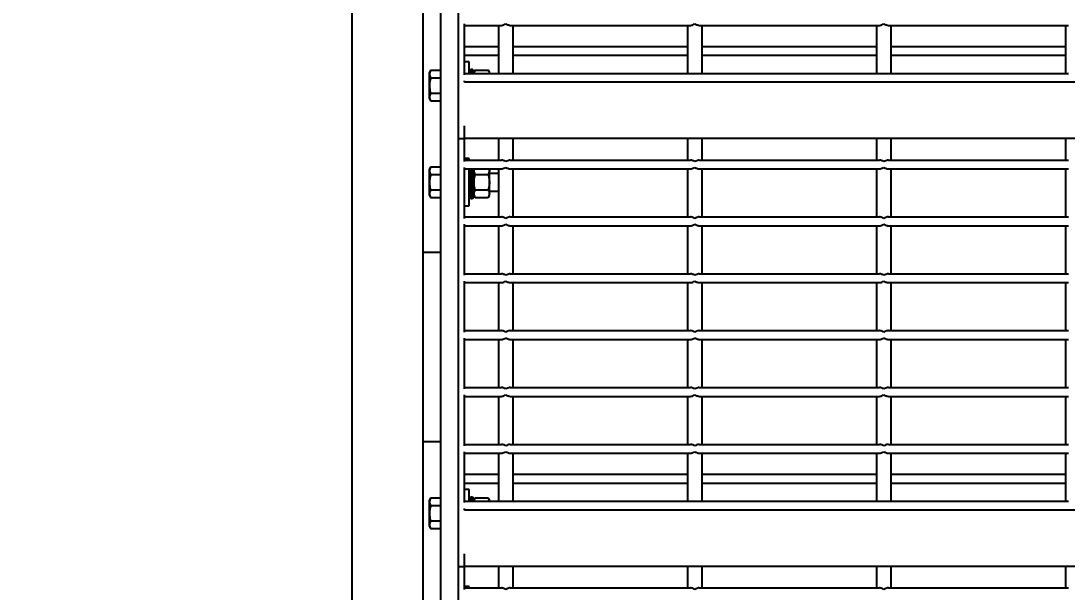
# Model space of a CAD drawing. Header units: millimetres. Extents: x 1293 to 41893, y 1011 to 26911.
# Drawn here: x 16047 to 16610, y 10884 to 11191 of the extents above; entities that cross this region are included whole.
import ezdxf

# ---------------------------------------------------------------- set-up
doc = ezdxf.new("R2010")
doc.units = ezdxf.units.MM
doc.header["$LTSCALE"] = 50
doc.layers.add('CAPA_1', color=7, linetype='Continuous')
doc.layers.add('PASILLOS', color=2, linetype='Continuous')
doc.styles.add('SLDTEXTSTYLE0', font='TXT', dxfattribs={"width": 0.75})
doc.dimstyles.new('SLDDIMSTYLE0', dxfattribs={"dimtxt": 100, "dimasz": 100, "dimexe": 0, "dimexo": 0.0625, "dimgap": 25, "dimtad": 2, "dimdec": 0, "dimrnd": 1e-09, "dimzin": 12, "dimdsep": 46, "dimtxsty": 'SLDTEXTSTYLE0', "dimsah": 1, "dimcen": 0.09, "dimadec": 0, "dimazin": 3, "dimtfac": 1, "dimtdec": 0, "dimtofl": 0, "dimtmove": 0, "dimatfit": 3, "dimfxl": 1, "dimfrac": 2, "dimtolj": 1, "dimtzin": 12, "dimarcsym": 0})

# ---------------------------------------------------------------- blocks, each defined once
blk = doc.blocks.new('_D_16')
at = {"layer": 'CAPA_1', "transparency": 16777216}
for p, q in [((18069.94, 13667.83), (18069.94, 9974.87)), ((7974.69, 13667.35), (7974.69, 9974.87)), ((7974.69, 10024.87), (18069.94, 10024.87))]:
    blk.add_line(p, q, dxfattribs=at)
for points in [[(7974.69, 10024.87), (8074.69, 10009.48), (8074.69, 10040.25)], [(18069.94, 10024.87), (17969.94, 10040.25), (17969.94, 10009.48)]]:
    blk.add_solid(points, dxfattribs=at)
at = {"layer": 'CAPA_1', "transparency": 16777216, "insert": (12837.59, 10153.77), "char_height": 100, "attachment_point": 1, "style": 'SLDTEXTSTYLE0'}
blk.add_mtext('10095', dxfattribs=at)

msp = doc.modelspace()

# ---------------------------------------------------------------- linework, layer by layer
at = {"layer": 'PASILLOS', "linetype": 'Continuous', "lineweight": 25}
for p, q in [((16225.4878232, 10630.9617267), (16225.4878232, 13564.8575629)), ((16263.5878232, 10630.9617267), (16263.5878232, 13564.8575629)), ((16282.6378232, 10631.1549312), (16282.6378232, 13425.832389)), ((16273.1128232, 10980.2954876), (16273.1128232, 12113.9323914)), ((16285.8178232, 11161.9853097), (16285.8178232, 11189.3503097)), ((16285.8178232, 11188.5565597), (16305.6615732, 11188.5565597)), ((16304.0740732, 11188.5565597), (16304.0740732, 11162.7790597)), ((16310.4240732, 11188.5565597), (16407.2615732, 11188.5565597)), ((16312.0115732, 11162.7790597), (16312.0115732, 11188.5565597)), ((16405.6740732, 11188.5565597), (16405.6740732, 11162.7790597)), ((16412.0240732, 11188.5565597), (16508.8615732, 11188.5565597)), ((16413.6115732, 11162.7790597), (16413.6115732, 11188.5565597)), ((16507.2740732, 11188.5565597), (16507.2740732, 11162.7790597)), ((16513.6240732, 11188.5565597), (16610.4615732, 11188.5565597)), ((16515.2115732, 11162.7790597), (16515.2115732, 11188.5565597)), ((16608.8740732, 11188.5565597), (16608.8740732, 11162.7790597)), ((16285.8178232, 11177.2857267), (16304.0740732, 11177.2857267)), ((16312.0115732, 11177.2857267), (16405.6740732, 11177.2857267)), ((16413.6115732, 11177.2857267), (16507.2740732, 11177.2857267)), ((16515.2115732, 11177.2857267), (16608.8740732, 11177.2857267)), ((16285.8178232, 11172.5232267), (16304.0740732, 11172.5232267)), ((16312.0115732, 11172.5232267), (16405.6740732, 11172.5232267)), ((16413.6115732, 11172.5232267), (16507.2740732, 11172.5232267)), ((16515.2115732, 11172.5232267), (16608.8740732, 11172.5232267)), ((16288.3528232, 11168.9790597), (16285.8178232, 11168.9790597)), ((16288.3528232, 11162.7790597), (16288.3528232, 11168.9790597)), ((16267.6133756, 11164.5279516), (16266.7628232, 11163.0547516)), ((16266.7628232, 11163.0547516), (16266.7628232, 11156.2790597)), ((16267.6133756, 11164.5279516), (16273.1128232, 11164.5279516)), ((16267.6133756, 11160.4035056), (16273.1128232, 11160.4035056)), ((16285.8178232, 11162.7790597), (16305.6615732, 11162.7790597)), ((16289.1465732, 11164.9090597), (16288.3528232, 11164.1153097)), ((16290.0990732, 11164.9090597), (16289.1465732, 11164.9090597)), ((16289.1465732, 11164.9090597), (16289.1465732, 11162.7790597)), ((16290.8928232, 11164.1153097), (16290.0990732, 11164.9090597)), ((16290.0990732, 11162.7790597), (16290.0990732, 11164.9090597)), ((16291.571719, 11164.5340597), (16290.8928232, 11163.3581776)), ((16290.8928232, 11164.1153097), (16290.8928232, 11162.7790597)), ((16290.9896369, 11162.7790597), (16291.571719, 11164.5340597)), ((16291.571719, 11164.5340597), (16298.5483024, 11164.5340597)), ((16299.2271982, 11163.3581776), (16298.5483024, 11164.5340597)), ((16299.2271982, 11162.7790597), (16299.2271982, 11163.3581776)), ((16305.6615732, 11162.7790597), (16310.4240732, 11162.7790597)), ((16310.4240732, 11162.7790597), (16407.2615732, 11162.7790597)), ((16407.2615732, 11162.7790597), (16412.0240732, 11162.7790597)), ((16412.0240732, 11162.7790597), (16508.8615732, 11162.7790597)), ((16508.8615732, 11162.7790597), (16513.6240732, 11162.7790597)), ((16513.6240732, 11162.7790597), (16610.4615732, 11162.7790597)), ((16266.7628232, 11156.2790597), (16266.7628232, 11149.5033677)), ((16285.8178232, 11158.0165597), (16285.8178232, 11158.8103097)), ((17041.4678232, 11158.0165597), (16285.8178232, 11158.0165597)), ((16266.7628232, 11149.5033677), (16267.6133756, 11148.0301677)), ((16267.6133756, 11152.1546137), (16273.1128232, 11152.1546137)), ((16267.6133756, 11148.0301677), (16273.1128232, 11148.0301677)), ((16285.8178232, 11127.6990597), (16285.8178232, 11134.5310597)), ((16282.6378232, 11127.6990597), (16285.8178232, 11127.6990597)), ((17041.4678232, 11127.6990597), (16285.8178232, 11127.6990597)), ((16285.8178232, 11115.4119767), (16285.8178232, 11127.6990597)), ((16304.0740732, 11127.6990597), (16304.0740732, 11116.2057267)), ((16312.0115732, 11116.2057267), (16312.0115732, 11127.6990597)), ((16405.6740732, 11127.6990597), (16405.6740732, 11116.2057267)), ((16413.6115732, 11116.2057267), (16413.6115732, 11127.6990597)), ((16507.2740732, 11127.6990597), (16507.2740732, 11116.2057267)), ((16515.2115732, 11116.2057267), (16515.2115732, 11127.6990597)), ((16608.8740732, 11127.6990597), (16608.8740732, 11116.2057267)), ((16288.3528232, 11116.9657267), (16285.8178232, 11116.9657267)), ((16285.8178232, 11116.2057267), (16305.6615732, 11116.2057267)), ((16288.3528232, 11116.2057267), (16288.3528232, 11116.9657267)), ((16310.4240732, 11116.2057267), (16407.2615732, 11116.2057267)), ((16412.0240732, 11116.2057267), (16508.8615732, 11116.2057267)), ((16513.6240732, 11116.2057267), (16610.4615732, 11116.2057267)), ((16267.6133756, 11112.5146187), (16266.7628232, 11111.0414187)), ((16266.7628232, 11111.0414187), (16266.7628232, 11104.2657267)), ((16267.6133756, 11112.5146187), (16273.1128232, 11112.5146187)), ((16285.8178232, 11084.8719767), (16285.8178232, 11112.2369767)), ((16285.8178232, 11111.4432267), (16305.6615732, 11111.4432267)), ((16288.3528232, 11091.5657267), (16288.3528232, 11111.4432267)), ((16289.1465732, 11111.4432267), (16289.1465732, 11104.2657267)), ((16290.0990732, 11104.2657267), (16290.0990732, 11111.4432267)), ((16290.949624, 11111.4432267), (16290.8928232, 11111.3448447)), ((16290.8928232, 11111.4432267), (16290.8928232, 11104.2657267)), ((16299.2271982, 11111.3448447), (16299.1703973, 11111.4432267)), ((16299.2271982, 11097.1866087), (16299.2271982, 11111.3448447)), ((16304.0740732, 11111.4432267), (16304.0740732, 11085.6657267)), ((16310.4240732, 11111.4432267), (16407.2615732, 11111.4432267)), ((16312.0115732, 11085.6657267), (16312.0115732, 11111.4432267)), ((16405.6740732, 11111.4432267), (16405.6740732, 11085.6657267)), ((16412.0240732, 11111.4432267), (16508.8615732, 11111.4432267)), ((16413.6115732, 11085.6657267), (16413.6115732, 11111.4432267)), ((16507.2740732, 11111.4432267), (16507.2740732, 11085.6657267)), ((16513.6240732, 11111.4432267), (16610.4615732, 11111.4432267)), ((16515.2115732, 11085.6657267), (16515.2115732, 11111.4432267)), ((16608.8740732, 11111.4432267), (16608.8740732, 11085.6657267)), ((16266.7628232, 11104.2657267), (16266.7628232, 11097.4900347)), ((16267.6133756, 11108.3901727), (16273.1128232, 11108.3901727)), ((16289.1465732, 11104.2657267), (16288.3528232, 11104.2657267)), ((16289.1465732, 11104.2265929), (16288.3528232, 11104.2203429)), ((16288.3528232, 11104.204024), (16289.1465732, 11104.197774)), ((16290.0990732, 11104.2657267), (16289.1465732, 11104.2657267)), ((16289.1465732, 11104.2265929), (16290.0990732, 11104.2265929)), ((16289.1465732, 11104.197774), (16289.1465732, 11095.6357267)), ((16290.0990732, 11104.197774), (16289.1465732, 11104.197774)), ((16290.8928232, 11104.2657267), (16290.0990732, 11104.2657267)), ((16290.8928232, 11104.2203429), (16290.0990732, 11104.2265929)), ((16290.0990732, 11104.197774), (16290.8928232, 11104.204024)), ((16290.0990732, 11095.6357267), (16290.0990732, 11104.197774)), ((16290.8928232, 11104.2099856), (16290.8928232, 11104.204024)), ((16290.8928232, 11104.204024), (16290.8928232, 11096.4294767)), ((16291.5664341, 11108.3840782), (16298.5535872, 11108.3840782)), ((16304.0740732, 11109.0282267), (16299.2271982, 11109.0282267)), ((16267.6133756, 11100.1412807), (16273.1128232, 11100.1412807)), ((16291.5664341, 11100.1473752), (16298.5535872, 11100.1473752)), ((16299.2271982, 11099.5032267), (16304.0740732, 11099.5032267)), ((16266.7628232, 11097.4900347), (16267.6133756, 11096.0168347)), ((16267.6133756, 11096.0168347), (16273.1128232, 11096.0168347)), ((16288.3528232, 11096.4294767), (16289.1465732, 11095.6357267)), ((16289.1465732, 11095.6357267), (16290.0990732, 11095.6357267)), ((16290.0990732, 11095.6357267), (16290.8928232, 11096.4294767)), ((16290.8928232, 11097.1866087), (16291.571719, 11096.0107267)), ((16291.571719, 11096.0107267), (16298.5483024, 11096.0107267)), ((16298.5483024, 11096.0107267), (16299.2271982, 11097.1866087)), ((16285.8178232, 11091.5657267), (16288.3528232, 11091.5657267)), ((16285.8178232, 11085.6657267), (16305.6615732, 11085.6657267)), ((16285.8178232, 11054.3319767), (16285.8178232, 11081.6969767)), ((16310.4240732, 11085.6657267), (16407.2615732, 11085.6657267)), ((16412.0240732, 11085.6657267), (16508.8615732, 11085.6657267)), ((16513.6240732, 11085.6657267), (16610.4615732, 11085.6657267)), ((16285.8178232, 11080.9032267), (16305.6615732, 11080.9032267)), ((16304.0740732, 11080.9032267), (16304.0740732, 11055.1257267)), ((16310.4240732, 11080.9032267), (16407.2615732, 11080.9032267)), ((16312.0115732, 11055.1257267), (16312.0115732, 11080.9032267)), ((16405.6740732, 11080.9032267), (16405.6740732, 11055.1257267)), ((16412.0240732, 11080.9032267), (16508.8615732, 11080.9032267)), ((16413.6115732, 11055.1257267), (16413.6115732, 11080.9032267)), ((16507.2740732, 11080.9032267), (16507.2740732, 11055.1257267)), ((16513.6240732, 11080.9032267), (16610.4615732, 11080.9032267)), ((16515.2115732, 11055.1257267), (16515.2115732, 11080.9032267)), ((16608.8740732, 11080.9032267), (16608.8740732, 11055.1257267)), ((16273.1128232, 11066.4657267), (16263.5878232, 11066.4657267)), ((16285.8178232, 11055.1257267), (16305.6615732, 11055.1257267)), ((16310.4240732, 11055.1257267), (16407.2615732, 11055.1257267)), ((16412.0240732, 11055.1257267), (16508.8615732, 11055.1257267)), ((16513.6240732, 11055.1257267), (16610.4615732, 11055.1257267)), ((16285.8178232, 11023.7919767), (16285.8178232, 11051.1569767)), ((16285.8178232, 11050.3632267), (16305.6615732, 11050.3632267)), ((16304.0740732, 11050.3632267), (16304.0740732, 11024.5857267)), ((16310.4240732, 11050.3632267), (16407.2615732, 11050.3632267)), ((16312.0115732, 11024.5857267), (16312.0115732, 11050.3632267)), ((16405.6740732, 11050.3632267), (16405.6740732, 11024.5857267)), ((16412.0240732, 11050.3632267), (16508.8615732, 11050.3632267)), ((16413.6115732, 11024.5857267), (16413.6115732, 11050.3632267)), ((16507.2740732, 11050.3632267), (16507.2740732, 11024.5857267)), ((16513.6240732, 11050.3632267), (16610.4615732, 11050.3632267)), ((16515.2115732, 11024.5857267), (16515.2115732, 11050.3632267)), ((16608.8740732, 11050.3632267), (16608.8740732, 11024.5857267)), ((16285.8178232, 11024.5857267), (16305.6615732, 11024.5857267)), ((16285.8178232, 10993.2519767), (16285.8178232, 11020.6169767)), ((16285.8178232, 11019.8232267), (16305.6615732, 11019.8232267)), ((16304.0740732, 11019.8232267), (16304.0740732, 10994.0457267)), ((16310.4240732, 11024.5857267), (16407.2615732, 11024.5857267)), ((16310.4240732, 11019.8232267), (16407.2615732, 11019.8232267)), ((16312.0115732, 10994.0457267), (16312.0115732, 11019.8232267)), ((16405.6740732, 11019.8232267), (16405.6740732, 10994.0457267)), ((16412.0240732, 11024.5857267), (16508.8615732, 11024.5857267)), ((16412.0240732, 11019.8232267), (16508.8615732, 11019.8232267)), ((16413.6115732, 10994.0457267), (16413.6115732, 11019.8232267)), ((16507.2740732, 11019.8232267), (16507.2740732, 10994.0457267)), ((16513.6240732, 11024.5857267), (16610.4615732, 11024.5857267)), ((16513.6240732, 11019.8232267), (16610.4615732, 11019.8232267)), ((16515.2115732, 10994.0457267), (16515.2115732, 11019.8232267)), ((16608.8740732, 11019.8232267), (16608.8740732, 10994.0457267)), ((16285.8178232, 10994.0457267), (16305.6615732, 10994.0457267)), ((16310.4240732, 10994.0457267), (16407.2615732, 10994.0457267)), ((16412.0240732, 10994.0457267), (16508.8615732, 10994.0457267)), ((16513.6240732, 10994.0457267), (16610.4615732, 10994.0457267)), ((16285.8178232, 10962.7119767), (16285.8178232, 10990.0769767)), ((16285.8178232, 10989.2832267), (16305.6615732, 10989.2832267)), ((16304.0740732, 10989.2832267), (16304.0740732, 10963.5057267)), ((16310.4240732, 10989.2832267), (16407.2615732, 10989.2832267)), ((16312.0115732, 10963.5057267), (16312.0115732, 10989.2832267)), ((16405.6740732, 10989.2832267), (16405.6740732, 10963.5057267)), ((16412.0240732, 10989.2832267), (16508.8615732, 10989.2832267)), ((16413.6115732, 10963.5057267), (16413.6115732, 10989.2832267)), ((16507.2740732, 10989.2832267), (16507.2740732, 10963.5057267)), ((16513.6240732, 10989.2832267), (16610.4615732, 10989.2832267)), ((16515.2115732, 10963.5057267), (16515.2115732, 10989.2832267)), ((16608.8740732, 10989.2832267), (16608.8740732, 10963.5057267)), ((16273.1128232, 10964.8657267), (16273.1128232, 10980.2954876)), ((16273.1128232, 10964.8657267), (16263.5878232, 10964.8657267)), ((16273.1128232, 10631.1549312), (16273.1128232, 10964.8657267)), ((16285.8178232, 10963.5057267), (16305.6615732, 10963.5057267)), ((16310.4240732, 10963.5057267), (16407.2615732, 10963.5057267)), ((16412.0240732, 10963.5057267), (16508.8615732, 10963.5057267)), ((16513.6240732, 10963.5057267), (16610.4615732, 10963.5057267)), ((16285.8178232, 10932.1719767), (16285.8178232, 10959.5369767)), ((16285.8178232, 10958.7432267), (16305.6615732, 10958.7432267)), ((16304.0740732, 10958.7432267), (16304.0740732, 10932.9657267)), ((16310.4240732, 10958.7432267), (16407.2615732, 10958.7432267)), ((16312.0115732, 10932.9657267), (16312.0115732, 10958.7432267)), ((16405.6740732, 10958.7432267), (16405.6740732, 10932.9657267)), ((16412.0240732, 10958.7432267), (16508.8615732, 10958.7432267)), ((16413.6115732, 10932.9657267), (16413.6115732, 10958.7432267)), ((16507.2740732, 10958.7432267), (16507.2740732, 10932.9657267)), ((16513.6240732, 10958.7432267), (16610.4615732, 10958.7432267)), ((16515.2115732, 10932.9657267), (16515.2115732, 10958.7432267)), ((16608.8740732, 10958.7432267), (16608.8740732, 10932.9657267)), ((16285.8178232, 10947.4723938), (16304.0740732, 10947.4723938)), ((16312.0115732, 10947.4723938), (16405.6740732, 10947.4723938)), ((16413.6115732, 10947.4723938), (16507.2740732, 10947.4723938)), ((16515.2115732, 10947.4723938), (16608.8740732, 10947.4723938)), ((16285.8178232, 10942.7098938), (16304.0740732, 10942.7098938)), ((16312.0115732, 10942.7098938), (16405.6740732, 10942.7098938)), ((16413.6115732, 10942.7098938), (16507.2740732, 10942.7098938)), ((16515.2115732, 10942.7098938), (16608.8740732, 10942.7098938)), ((16288.3528232, 10939.1657267), (16285.8178232, 10939.1657267)), ((16288.3528232, 10932.9657267), (16288.3528232, 10939.1657267)), ((16267.6133756, 10934.7146187), (16266.7628232, 10933.2414187)), ((16266.7628232, 10933.2414187), (16266.7628232, 10926.4657267)), ((16267.6133756, 10934.7146187), (16273.1128232, 10934.7146187)), ((16267.6133756, 10930.5901727), (16273.1128232, 10930.5901727)), ((16285.8178232, 10932.9657267), (16305.6615732, 10932.9657267)), ((16289.1465732, 10935.0957267), (16288.3528232, 10934.3019767)), ((16290.0990732, 10935.0957267), (16289.1465732, 10935.0957267)), ((16289.1465732, 10935.0957267), (16289.1465732, 10932.9657267)), ((16290.8928232, 10934.3019767), (16290.0990732, 10935.0957267)), ((16290.0990732, 10932.9657267), (16290.0990732, 10935.0957267)), ((16291.571719, 10934.7207267), (16290.8928232, 10933.5448447)), ((16290.8928232, 10934.3019767), (16290.8928232, 10932.9657267)), ((16290.9896369, 10932.9657267), (16291.571719, 10934.7207267)), ((16291.571719, 10934.7207267), (16298.5483024, 10934.7207267)), ((16299.2271982, 10933.5448447), (16298.5483024, 10934.7207267)), ((16299.2271982, 10932.9657267), (16299.2271982, 10933.5448447)), ((16305.6615732, 10932.9657267), (16310.4240732, 10932.9657267)), ((16310.4240732, 10932.9657267), (16407.2615732, 10932.9657267)), ((16407.2615732, 10932.9657267), (16412.0240732, 10932.9657267)), ((16412.0240732, 10932.9657267), (16508.8615732, 10932.9657267)), ((16508.8615732, 10932.9657267), (16513.6240732, 10932.9657267)), ((16513.6240732, 10932.9657267), (16610.4615732, 10932.9657267)), ((16266.7628232, 10926.4657267), (16266.7628232, 10919.6900347)), ((16285.8178232, 10928.2032267), (16285.8178232, 10928.9969767)), ((17041.4678232, 10928.2032267), (16285.8178232, 10928.2032267)), ((16266.7628232, 10919.6900347), (16267.6133756, 10918.2168347)), ((16267.6133756, 10922.3412807), (16273.1128232, 10922.3412807)), ((16267.6133756, 10918.2168347), (16273.1128232, 10918.2168347)), ((16285.8178232, 10897.8857267), (16285.8178232, 10904.7177267)), ((16282.6378232, 10897.8857267), (16285.8178232, 10897.8857267)), ((17041.4678232, 10897.8857267), (16285.8178232, 10897.8857267)), ((16285.8178232, 10885.5986438), (16285.8178232, 10897.8857267)), ((16304.0740732, 10897.8857267), (16304.0740732, 10886.3923938)), ((16312.0115732, 10886.3923938), (16312.0115732, 10897.8857267)), ((16405.6740732, 10897.8857267), (16405.6740732, 10886.3923938)), ((16413.6115732, 10886.3923938), (16413.6115732, 10897.8857267)), ((16507.2740732, 10897.8857267), (16507.2740732, 10886.3923938)), ((16515.2115732, 10886.3923938), (16515.2115732, 10897.8857267)), ((16608.8740732, 10897.8857267), (16608.8740732, 10886.3923938)), ((16288.3528232, 10887.1523938), (16285.8178232, 10887.1523938)), ((16285.8178232, 10886.3923938), (16305.6615732, 10886.3923938)), ((16288.3528232, 10886.3923938), (16288.3528232, 10887.1523938)), ((16310.4240732, 10886.3923938), (16407.2615732, 10886.3923938)), ((16412.0240732, 10886.3923938), (16508.8615732, 10886.3923938)), ((16513.6240732, 10886.3923938), (16610.4615732, 10886.3923938))]:
    msp.add_line(p, q, dxfattribs=at)
for points, knots in [([(16305.6615732, 11188.5565597), (16305.788376, 11188.5664018), (16306.2042281, 11188.5986793), (16307.0068173, 11188.8908904), (16307.6838178, 11189.1897508), (16308.0389892, 11189.348595), (16308.0428232, 11189.3503097)], [0, 0, 0, 0, 0.1723614537, 0.5652622383, 0.9953071929, 1, 1, 1, 1]), ([(16308.0428232, 11189.3503097), (16308.046657, 11189.3485951), (16308.5265646, 11189.1339738), (16309.239838, 11188.8155678), (16310.0238008, 11188.581051), (16310.3249339, 11188.5626257), (16310.4240732, 11188.5565597)], [0, 0, 0, 0, 0.0046971273, 0.5879730072, 0.8643521995, 1, 1, 1, 1]), ([(16407.2615732, 11188.5565597), (16407.388376, 11188.5664018), (16407.8042281, 11188.5986793), (16408.6068173, 11188.8908904), (16409.2838178, 11189.1897508), (16409.6389892, 11189.348595), (16409.6428232, 11189.3503097)], [0, 0, 0, 0, 0.1723614537, 0.5652622384, 0.9953071929, 1, 1, 1, 1]), ([(16409.6428232, 11189.3503097), (16409.646657, 11189.3485951), (16410.1265646, 11189.1339738), (16410.839838, 11188.8155678), (16411.6238008, 11188.581051), (16411.9249339, 11188.5626257), (16412.0240732, 11188.5565597)], [0, 0, 0, 0, 0.0046971273, 0.5879730073, 0.8643521995, 1, 1, 1, 1]), ([(16508.8615732, 11188.5565597), (16508.988376, 11188.5664018), (16509.4042281, 11188.5986793), (16510.2068173, 11188.8908904), (16510.8838178, 11189.1897508), (16511.2389892, 11189.348595), (16511.2428232, 11189.3503097)], [0, 0, 0, 0, 0.1723614537, 0.5652622384, 0.9953071929, 1, 1, 1, 1]), ([(16511.2428232, 11189.3503097), (16511.246657, 11189.3485951), (16511.7265646, 11189.1339738), (16512.439838, 11188.8155678), (16513.2238008, 11188.581051), (16513.5249339, 11188.5626257), (16513.6240732, 11188.5565597)], [0, 0, 0, 0, 0.0046971273, 0.5879730074, 0.8643521995, 1, 1, 1, 1]), ([(16267.6133756, 11164.5279516), (16267.430511, 11164.1701928), (16267.0608167, 11163.4469175), (16266.8556596, 11162.0432106), (16267.3199759, 11161.0384254), (16267.6133756, 11160.4035056)], [0, 0, 0, 0, 0.2648633469, 0.5354700776, 1, 1, 1, 1]), ([(16267.6133756, 11160.4035056), (16267.5169682, 11160.049466), (16267.2377224, 11159.0239836), (16266.9590497, 11157.2646499), (16266.9563911, 11154.8255432), (16267.3703474, 11153.1426295), (16267.6133756, 11152.1546137)], [0, 0, 0, 0, 0.1315464599, 0.3810267709, 0.6366091688, 1, 1, 1, 1]), ([(16298.5483024, 11164.5340597), (16298.7457239, 11164.1755373), (16299.0628512, 11163.5996265), (16299.1080136, 11163.0039203), (16299.125061, 11162.7790597)], [0, 0, 0, 0, 0.62253099059, 1, 1, 1, 1]), ([(16267.6133756, 11152.1546137), (16267.430511, 11151.7968549), (16267.0608167, 11151.0735795), (16266.8556596, 11149.6698727), (16267.3199759, 11148.6650875), (16267.6133756, 11148.0301677)], [0, 0, 0, 0, 0.2648633469, 0.5354700776, 1, 1, 1, 1]), ([(16308.0428232, 11115.4119767), (16308.0389893, 11115.4136913), (16307.5590818, 11115.6283126), (16306.8458083, 11115.9467186), (16306.0618455, 11116.1812354), (16305.7607124, 11116.1996607), (16305.6615732, 11116.2057267)], [0, 0, 0, 0, 0.0046971273, 0.5879730072, 0.8643521995, 1, 1, 1, 1]), ([(16310.4240732, 11116.2057267), (16310.2972703, 11116.1958846), (16309.8814182, 11116.1636071), (16309.078829, 11115.871396), (16308.4018285, 11115.5725356), (16308.0466571, 11115.4136914), (16308.0428232, 11115.4119767)], [0, 0, 0, 0, 0.1723614537, 0.5652622383, 0.9953071929, 1, 1, 1, 1]), ([(16409.6428232, 11115.4119767), (16409.6389893, 11115.4136913), (16409.1590818, 11115.6283126), (16408.4458083, 11115.9467186), (16407.6618455, 11116.1812354), (16407.3607124, 11116.1996607), (16407.2615732, 11116.2057267)], [0, 0, 0, 0, 0.0046971273, 0.5879730072, 0.8643521995, 1, 1, 1, 1]), ([(16412.0240732, 11116.2057267), (16411.8972703, 11116.1958846), (16411.4814182, 11116.1636071), (16410.678829, 11115.871396), (16410.0018285, 11115.5725356), (16409.6466571, 11115.4136914), (16409.6428232, 11115.4119767)], [0, 0, 0, 0, 0.1723614537, 0.5652622383, 0.9953071929, 1, 1, 1, 1]), ([(16511.2428232, 11115.4119767), (16511.2389893, 11115.4136913), (16510.7590818, 11115.6283126), (16510.0458083, 11115.9467186), (16509.2618455, 11116.1812354), (16508.9607124, 11116.1996607), (16508.8615732, 11116.2057267)], [0, 0, 0, 0, 0.0046971273, 0.5879730073, 0.8643521995, 1, 1, 1, 1]), ([(16513.6240732, 11116.2057267), (16513.4972703, 11116.1958846), (16513.0814182, 11116.1636071), (16512.278829, 11115.871396), (16511.6018285, 11115.5725356), (16511.2466571, 11115.4136914), (16511.2428232, 11115.4119767)], [0, 0, 0, 0, 0.1723614537, 0.5652622384, 0.9953071929, 1, 1, 1, 1]), ([(16267.6133756, 11112.5146187), (16267.430511, 11112.1568599), (16267.0608167, 11111.4335845), (16266.8556596, 11110.0298777), (16267.3199759, 11109.0250925), (16267.6133756, 11108.3901727)], [0, 0, 0, 0, 0.2648633469, 0.5354700776, 1, 1, 1, 1]), ([(16291.5664341, 11108.3840782), (16291.3878388, 11108.7423532), (16291.0267718, 11109.4666792), (16290.819673, 11110.5102804), (16291.0955124, 11111.1623259), (16291.2143438, 11111.4432267)], [0, 0, 0, 0, 0.3577842349, 0.7233338549, 1, 1, 1, 1]), ([(16299.0325892, 11111.4432267), (16299.0334502, 11111.441314), (16299.2003493, 11111.0705323), (16299.27746, 11110.0252757), (16298.8338888, 11109.019591), (16298.5535872, 11108.3840782)], [0, 0, 0, 0, 0.0019050038, 0.3692833919, 1, 1, 1, 1]), ([(16305.6615732, 11111.4432267), (16305.788376, 11111.4530689), (16306.2042281, 11111.4853463), (16307.0068173, 11111.7775574), (16307.6838178, 11112.0764178), (16308.0389892, 11112.2352621), (16308.0428232, 11112.2369767)], [0, 0, 0, 0, 0.1723614537, 0.5652622383, 0.9953071929, 1, 1, 1, 1]), ([(16308.0428232, 11112.2369767), (16308.046657, 11112.2352622), (16308.5265646, 11112.0206408), (16309.239838, 11111.7022349), (16310.0238008, 11111.467718), (16310.3249339, 11111.4492927), (16310.4240732, 11111.4432267)], [0, 0, 0, 0, 0.0046971273, 0.5879730072, 0.8643521995, 1, 1, 1, 1]), ([(16407.2615732, 11111.4432267), (16407.388376, 11111.4530689), (16407.8042281, 11111.4853463), (16408.6068173, 11111.7775574), (16409.2838178, 11112.0764178), (16409.6389892, 11112.2352621), (16409.6428232, 11112.2369767)], [0, 0, 0, 0, 0.1723614537, 0.5652622384, 0.9953071929, 1, 1, 1, 1]), ([(16409.6428232, 11112.2369767), (16409.646657, 11112.2352622), (16410.1265646, 11112.0206408), (16410.839838, 11111.7022349), (16411.6238008, 11111.467718), (16411.9249339, 11111.4492927), (16412.0240732, 11111.4432267)], [0, 0, 0, 0, 0.0046971273, 0.5879730073, 0.8643521995, 1, 1, 1, 1]), ([(16508.8615732, 11111.4432267), (16508.988376, 11111.4530689), (16509.4042281, 11111.4853463), (16510.2068173, 11111.7775574), (16510.8838178, 11112.0764178), (16511.2389892, 11112.2352621), (16511.2428232, 11112.2369767)], [0, 0, 0, 0, 0.1723614537, 0.56526223839, 0.99530719289, 1, 1, 1, 1]), ([(16511.2428232, 11112.2369767), (16511.246657, 11112.2352622), (16511.7265646, 11112.0206408), (16512.439838, 11111.7022349), (16513.2238008, 11111.467718), (16513.5249339, 11111.4492927), (16513.6240732, 11111.4432267)], [0, 0, 0, 0, 0.0046971273, 0.5879730074, 0.8643521995, 1, 1, 1, 1]), ([(16267.6133756, 11108.3901727), (16267.5169682, 11108.0361331), (16267.2377224, 11107.0106506), (16266.9590497, 11105.2513169), (16266.9563911, 11102.8122102), (16267.3703474, 11101.1292966), (16267.6133756, 11100.1412807)], [0, 0, 0, 0, 0.1315464599, 0.3810267709, 0.6366091688, 1, 1, 1, 1]), ([(16291.5664341, 11100.1473752), (16291.3227181, 11101.1405771), (16290.9125081, 11102.812282), (16290.9141122, 11105.2576942), (16291.1915907, 11107.008144), (16291.4729411, 11108.0408941), (16291.5664341, 11108.3840782)], [0, 0, 0, 0, 0.365780177, 0.6156618098, 0.8722839524, 1, 1, 1, 1]), ([(16298.5535872, 11108.3840782), (16298.6470827, 11108.0408886), (16298.9237362, 11107.0253899), (16299.2042405, 11105.27594), (16299.2117419, 11102.8297128), (16298.7972847, 11101.1405746), (16298.5535872, 11100.1473752)], [0, 0, 0, 0, 0.1277165798, 0.3779136182, 0.6342182989, 1, 1, 1, 1]), ([(16267.6133756, 11100.1412807), (16267.430511, 11099.7835219), (16267.0608167, 11099.0602466), (16266.8556596, 11097.6565397), (16267.3199759, 11096.6517545), (16267.6133756, 11096.0168347)], [0, 0, 0, 0, 0.2648633469, 0.5354700776, 1, 1, 1, 1]), ([(16291.571719, 11096.0107267), (16291.3882554, 11096.3694789), (16291.0173572, 11097.0947483), (16290.8095507, 11098.5025495), (16291.2733499, 11099.5104575), (16291.5664341, 11100.1473752)], [0, 0, 0, 0, 0.2648580026, 0.535448761, 1, 1, 1, 1]), ([(16298.5535872, 11100.1473752), (16298.7361534, 11099.7889238), (16299.1052481, 11099.0642409), (16299.3092959, 11097.656314), (16298.8431294, 11096.6482665), (16298.5483024, 11096.0107267)], [0, 0, 0, 0, 0.2645663682, 0.5348749116, 1, 1, 1, 1]), ([(16308.0428232, 11084.8719767), (16308.0389893, 11084.8736913), (16307.5590818, 11085.0883126), (16306.8458083, 11085.4067186), (16306.0618455, 11085.6412354), (16305.7607124, 11085.6596607), (16305.6615732, 11085.6657267)], [0, 0, 0, 0, 0.0046971273, 0.5879730072, 0.8643521995, 1, 1, 1, 1]), ([(16305.6615732, 11080.9032267), (16305.788376, 11080.9130689), (16306.2042281, 11080.9453463), (16307.0068173, 11081.2375574), (16307.6838178, 11081.5364178), (16308.0389892, 11081.6952621), (16308.0428232, 11081.6969767)], [0, 0, 0, 0, 0.1723614537, 0.5652622383, 0.9953071929, 1, 1, 1, 1]), ([(16310.4240732, 11085.6657267), (16310.2972703, 11085.6558846), (16309.8814182, 11085.6236071), (16309.078829, 11085.331396), (16308.4018285, 11085.0325356), (16308.0466571, 11084.8736914), (16308.0428232, 11084.8719767)], [0, 0, 0, 0, 0.1723614537, 0.5652622383, 0.9953071929, 1, 1, 1, 1]), ([(16308.0428232, 11081.6969767), (16308.046657, 11081.6952622), (16308.5265646, 11081.4806408), (16309.239838, 11081.1622349), (16310.0238008, 11080.927718), (16310.3249339, 11080.9092927), (16310.4240732, 11080.9032267)], [0, 0, 0, 0, 0.0046971273, 0.5879730072, 0.8643521995, 1, 1, 1, 1]), ([(16409.6428232, 11084.8719767), (16409.6389893, 11084.8736913), (16409.1590818, 11085.0883126), (16408.4458083, 11085.4067186), (16407.6618455, 11085.6412354), (16407.3607124, 11085.6596607), (16407.2615732, 11085.6657267)], [0, 0, 0, 0, 0.0046971273, 0.5879730072, 0.8643521995, 1, 1, 1, 1]), ([(16407.2615732, 11080.9032267), (16407.388376, 11080.9130689), (16407.8042281, 11080.9453463), (16408.6068173, 11081.2375574), (16409.2838178, 11081.5364178), (16409.6389892, 11081.6952621), (16409.6428232, 11081.6969767)], [0, 0, 0, 0, 0.1723614537, 0.5652622384, 0.9953071929, 1, 1, 1, 1]), ([(16412.0240732, 11085.6657267), (16411.8972703, 11085.6558846), (16411.4814182, 11085.6236071), (16410.678829, 11085.331396), (16410.0018285, 11085.0325356), (16409.6466571, 11084.8736914), (16409.6428232, 11084.8719767)], [0, 0, 0, 0, 0.1723614537, 0.5652622383, 0.9953071929, 1, 1, 1, 1]), ([(16409.6428232, 11081.6969767), (16409.646657, 11081.6952622), (16410.1265646, 11081.4806408), (16410.839838, 11081.1622349), (16411.6238008, 11080.927718), (16411.9249339, 11080.9092927), (16412.0240732, 11080.9032267)], [0, 0, 0, 0, 0.0046971273, 0.5879730073, 0.8643521995, 1, 1, 1, 1]), ([(16511.2428232, 11084.8719767), (16511.2389893, 11084.8736913), (16510.7590818, 11085.0883126), (16510.0458083, 11085.4067186), (16509.2618455, 11085.6412354), (16508.9607124, 11085.6596607), (16508.8615732, 11085.6657267)], [0, 0, 0, 0, 0.0046971273, 0.5879730073, 0.8643521995, 1, 1, 1, 1]), ([(16508.8615732, 11080.9032267), (16508.988376, 11080.9130689), (16509.4042281, 11080.9453463), (16510.2068173, 11081.2375574), (16510.8838178, 11081.5364178), (16511.2389892, 11081.6952621), (16511.2428232, 11081.6969767)], [0, 0, 0, 0, 0.1723614537, 0.56526223839, 0.99530719289, 1, 1, 1, 1]), ([(16513.6240732, 11085.6657267), (16513.4972703, 11085.6558846), (16513.0814182, 11085.6236071), (16512.278829, 11085.331396), (16511.6018285, 11085.0325356), (16511.2466571, 11084.8736914), (16511.2428232, 11084.8719767)], [0, 0, 0, 0, 0.1723614537, 0.5652622384, 0.9953071929, 1, 1, 1, 1]), ([(16511.2428232, 11081.6969767), (16511.246657, 11081.6952622), (16511.7265646, 11081.4806408), (16512.439838, 11081.1622349), (16513.2238008, 11080.927718), (16513.5249339, 11080.9092927), (16513.6240732, 11080.9032267)], [0, 0, 0, 0, 0.0046971273, 0.5879730074, 0.8643521995, 1, 1, 1, 1]), ([(16308.0428232, 11054.3319767), (16308.0389893, 11054.3336913), (16307.5590818, 11054.5483126), (16306.8458083, 11054.8667186), (16306.0618455, 11055.1012354), (16305.7607124, 11055.1196607), (16305.6615732, 11055.1257267)], [0, 0, 0, 0, 0.0046971273, 0.5879730072, 0.8643521995, 1, 1, 1, 1]), ([(16310.4240732, 11055.1257267), (16310.2972703, 11055.1158846), (16309.8814182, 11055.0836071), (16309.078829, 11054.791396), (16308.4018285, 11054.4925356), (16308.0466571, 11054.3336914), (16308.0428232, 11054.3319767)], [0, 0, 0, 0, 0.1723614537, 0.5652622383, 0.9953071929, 1, 1, 1, 1]), ([(16409.6428232, 11054.3319767), (16409.6389893, 11054.3336913), (16409.1590818, 11054.5483126), (16408.4458083, 11054.8667186), (16407.6618455, 11055.1012354), (16407.3607124, 11055.1196607), (16407.2615732, 11055.1257267)], [0, 0, 0, 0, 0.0046971273, 0.5879730072, 0.8643521995, 1, 1, 1, 1]), ([(16412.0240732, 11055.1257267), (16411.8972703, 11055.1158846), (16411.4814182, 11055.0836071), (16410.678829, 11054.791396), (16410.0018285, 11054.4925356), (16409.6466571, 11054.3336914), (16409.6428232, 11054.3319767)], [0, 0, 0, 0, 0.17236145367, 0.56526223835, 0.99530719289, 1, 1, 1, 1]), ([(16511.2428232, 11054.3319767), (16511.2389893, 11054.3336913), (16510.7590818, 11054.5483126), (16510.0458083, 11054.8667186), (16509.2618455, 11055.1012354), (16508.9607124, 11055.1196607), (16508.8615732, 11055.1257267)], [0, 0, 0, 0, 0.0046971273, 0.5879730073, 0.8643521995, 1, 1, 1, 1]), ([(16513.6240732, 11055.1257267), (16513.4972703, 11055.1158846), (16513.0814182, 11055.0836071), (16512.278829, 11054.791396), (16511.6018285, 11054.4925356), (16511.2466571, 11054.3336914), (16511.2428232, 11054.3319767)], [0, 0, 0, 0, 0.1723614537, 0.5652622384, 0.9953071929, 1, 1, 1, 1]), ([(16305.6615732, 11050.3632267), (16305.788376, 11050.3730689), (16306.2042281, 11050.4053463), (16307.0068173, 11050.6975574), (16307.6838178, 11050.9964178), (16308.0389892, 11051.1552621), (16308.0428232, 11051.1569767)], [0, 0, 0, 0, 0.1723614537, 0.5652622383, 0.9953071929, 1, 1, 1, 1]), ([(16308.0428232, 11051.1569767), (16308.046657, 11051.1552622), (16308.5265646, 11050.9406408), (16309.239838, 11050.6222349), (16310.0238008, 11050.387718), (16310.3249339, 11050.3692927), (16310.4240732, 11050.3632267)], [0, 0, 0, 0, 0.0046971273, 0.5879730072, 0.8643521995, 1, 1, 1, 1]), ([(16407.2615732, 11050.3632267), (16407.388376, 11050.3730689), (16407.8042281, 11050.4053463), (16408.6068173, 11050.6975574), (16409.2838178, 11050.9964178), (16409.6389892, 11051.1552621), (16409.6428232, 11051.1569767)], [0, 0, 0, 0, 0.1723614537, 0.5652622384, 0.9953071929, 1, 1, 1, 1]), ([(16409.6428232, 11051.1569767), (16409.646657, 11051.1552622), (16410.1265646, 11050.9406408), (16410.839838, 11050.6222349), (16411.6238008, 11050.387718), (16411.9249339, 11050.3692927), (16412.0240732, 11050.3632267)], [0, 0, 0, 0, 0.0046971273, 0.5879730073, 0.8643521995, 1, 1, 1, 1]), ([(16508.8615732, 11050.3632267), (16508.988376, 11050.3730689), (16509.4042281, 11050.4053463), (16510.2068173, 11050.6975574), (16510.8838178, 11050.9964178), (16511.2389892, 11051.1552621), (16511.2428232, 11051.1569767)], [0, 0, 0, 0, 0.1723614537, 0.5652622384, 0.9953071929, 1, 1, 1, 1]), ([(16511.2428232, 11051.1569767), (16511.246657, 11051.1552622), (16511.7265646, 11050.9406408), (16512.439838, 11050.6222349), (16513.2238008, 11050.387718), (16513.5249339, 11050.3692927), (16513.6240732, 11050.3632267)], [0, 0, 0, 0, 0.0046971273, 0.5879730074, 0.8643521995, 1, 1, 1, 1]), ([(16308.0428232, 11023.7919767), (16308.0389893, 11023.7936913), (16307.5590818, 11024.0083126), (16306.8458083, 11024.3267186), (16306.0618455, 11024.5612354), (16305.7607124, 11024.5796607), (16305.6615732, 11024.5857267)], [0, 0, 0, 0, 0.0046971273, 0.5879730072, 0.8643521995, 1, 1, 1, 1]), ([(16305.6615732, 11019.8232267), (16305.788376, 11019.8330689), (16306.2042281, 11019.8653463), (16307.0068173, 11020.1575574), (16307.6838178, 11020.4564178), (16308.0389892, 11020.6152621), (16308.0428232, 11020.6169767)], [0, 0, 0, 0, 0.1723614537, 0.5652622383, 0.9953071929, 1, 1, 1, 1]), ([(16310.4240732, 11024.5857267), (16310.2972703, 11024.5758846), (16309.8814182, 11024.5436071), (16309.078829, 11024.251396), (16308.4018285, 11023.9525356), (16308.0466571, 11023.7936914), (16308.0428232, 11023.7919767)], [0, 0, 0, 0, 0.17236145365, 0.56526223831, 0.99530719289, 1, 1, 1, 1]), ([(16308.0428232, 11020.6169767), (16308.046657, 11020.6152622), (16308.5265646, 11020.4006408), (16309.239838, 11020.0822349), (16310.0238008, 11019.847718), (16310.3249339, 11019.8292927), (16310.4240732, 11019.8232267)], [0, 0, 0, 0, 0.0046971273, 0.5879730072, 0.8643521995, 1, 1, 1, 1]), ([(16409.6428232, 11023.7919767), (16409.6389893, 11023.7936913), (16409.1590818, 11024.0083126), (16408.4458083, 11024.3267186), (16407.6618455, 11024.5612354), (16407.3607124, 11024.5796607), (16407.2615732, 11024.5857267)], [0, 0, 0, 0, 0.0046971273, 0.5879730072, 0.8643521995, 1, 1, 1, 1]), ([(16407.2615732, 11019.8232267), (16407.388376, 11019.8330689), (16407.8042281, 11019.8653463), (16408.6068173, 11020.1575574), (16409.2838178, 11020.4564178), (16409.6389892, 11020.6152621), (16409.6428232, 11020.6169767)], [0, 0, 0, 0, 0.17236145368, 0.56526223836, 0.99530719289, 1, 1, 1, 1]), ([(16412.0240732, 11024.5857267), (16411.8972703, 11024.5758846), (16411.4814182, 11024.5436071), (16410.678829, 11024.251396), (16410.0018285, 11023.9525356), (16409.6466571, 11023.7936914), (16409.6428232, 11023.7919767)], [0, 0, 0, 0, 0.1723614537, 0.5652622383, 0.9953071929, 1, 1, 1, 1]), ([(16409.6428232, 11020.6169767), (16409.646657, 11020.6152622), (16410.1265646, 11020.4006408), (16410.839838, 11020.0822349), (16411.6238008, 11019.847718), (16411.9249339, 11019.8292927), (16412.0240732, 11019.8232267)], [0, 0, 0, 0, 0.0046971273, 0.5879730073, 0.8643521995, 1, 1, 1, 1]), ([(16511.2428232, 11023.7919767), (16511.2389893, 11023.7936913), (16510.7590818, 11024.0083126), (16510.0458083, 11024.3267186), (16509.2618455, 11024.5612354), (16508.9607124, 11024.5796607), (16508.8615732, 11024.5857267)], [0, 0, 0, 0, 0.0046971273, 0.5879730073, 0.8643521995, 1, 1, 1, 1]), ([(16508.8615732, 11019.8232267), (16508.988376, 11019.8330689), (16509.4042281, 11019.8653463), (16510.2068173, 11020.1575574), (16510.8838178, 11020.4564178), (16511.2389892, 11020.6152621), (16511.2428232, 11020.6169767)], [0, 0, 0, 0, 0.1723614537, 0.5652622384, 0.9953071929, 1, 1, 1, 1]), ([(16513.6240732, 11024.5857267), (16513.4972703, 11024.5758846), (16513.0814182, 11024.5436071), (16512.278829, 11024.251396), (16511.6018285, 11023.9525356), (16511.2466571, 11023.7936914), (16511.2428232, 11023.7919767)], [0, 0, 0, 0, 0.1723614537, 0.5652622384, 0.9953071929, 1, 1, 1, 1]), ([(16511.2428232, 11020.6169767), (16511.246657, 11020.6152622), (16511.7265646, 11020.4006408), (16512.439838, 11020.0822349), (16513.2238008, 11019.847718), (16513.5249339, 11019.8292927), (16513.6240732, 11019.8232267)], [0, 0, 0, 0, 0.0046971273, 0.5879730074, 0.8643521995, 1, 1, 1, 1]), ([(16308.0428232, 10993.2519767), (16308.0389893, 10993.2536913), (16307.5590818, 10993.4683126), (16306.8458083, 10993.7867186), (16306.0618455, 10994.0212354), (16305.7607124, 10994.0396607), (16305.6615732, 10994.0457267)], [0, 0, 0, 0, 0.00469712726, 0.58797300717, 0.8643521995, 1, 1, 1, 1]), ([(16310.4240732, 10994.0457267), (16310.2972703, 10994.0358846), (16309.8814182, 10994.0036071), (16309.078829, 10993.711396), (16308.4018285, 10993.4125356), (16308.0466571, 10993.2536914), (16308.0428232, 10993.2519767)], [0, 0, 0, 0, 0.1723614537, 0.5652622383, 0.9953071929, 1, 1, 1, 1]), ([(16409.6428232, 10993.2519767), (16409.6389893, 10993.2536913), (16409.1590818, 10993.4683126), (16408.4458083, 10993.7867186), (16407.6618455, 10994.0212354), (16407.3607124, 10994.0396607), (16407.2615732, 10994.0457267)], [0, 0, 0, 0, 0.0046971273, 0.5879730072, 0.8643521995, 1, 1, 1, 1]), ([(16412.0240732, 10994.0457267), (16411.8972703, 10994.0358846), (16411.4814182, 10994.0036071), (16410.678829, 10993.711396), (16410.0018285, 10993.4125356), (16409.6466571, 10993.2536914), (16409.6428232, 10993.2519767)], [0, 0, 0, 0, 0.1723614537, 0.5652622383, 0.9953071929, 1, 1, 1, 1]), ([(16511.2428232, 10993.2519767), (16511.2389893, 10993.2536913), (16510.7590818, 10993.4683126), (16510.0458083, 10993.7867186), (16509.2618455, 10994.0212354), (16508.9607124, 10994.0396607), (16508.8615732, 10994.0457267)], [0, 0, 0, 0, 0.0046971273, 0.5879730073, 0.8643521995, 1, 1, 1, 1]), ([(16513.6240732, 10994.0457267), (16513.4972703, 10994.0358846), (16513.0814182, 10994.0036071), (16512.278829, 10993.711396), (16511.6018285, 10993.4125356), (16511.2466571, 10993.2536914), (16511.2428232, 10993.2519767)], [0, 0, 0, 0, 0.1723614537, 0.5652622384, 0.9953071929, 1, 1, 1, 1]), ([(16305.6615732, 10989.2832267), (16305.788376, 10989.2930689), (16306.2042281, 10989.3253463), (16307.0068173, 10989.6175574), (16307.6838178, 10989.9164178), (16308.0389892, 10990.0752621), (16308.0428232, 10990.0769767)], [0, 0, 0, 0, 0.1723614537, 0.5652622383, 0.9953071929, 1, 1, 1, 1]), ([(16308.0428232, 10990.0769767), (16308.046657, 10990.0752622), (16308.5265646, 10989.8606408), (16309.239838, 10989.5422349), (16310.0238008, 10989.307718), (16310.3249339, 10989.2892927), (16310.4240732, 10989.2832267)], [0, 0, 0, 0, 0.0046971273, 0.5879730072, 0.8643521995, 1, 1, 1, 1]), ([(16407.2615732, 10989.2832267), (16407.388376, 10989.2930689), (16407.8042281, 10989.3253463), (16408.6068173, 10989.6175574), (16409.2838178, 10989.9164178), (16409.6389892, 10990.0752621), (16409.6428232, 10990.0769767)], [0, 0, 0, 0, 0.17236145368, 0.56526223836, 0.99530719289, 1, 1, 1, 1]), ([(16409.6428232, 10990.0769767), (16409.646657, 10990.0752622), (16410.1265646, 10989.8606408), (16410.839838, 10989.5422349), (16411.6238008, 10989.307718), (16411.9249339, 10989.2892927), (16412.0240732, 10989.2832267)], [0, 0, 0, 0, 0.0046971273, 0.5879730073, 0.8643521995, 1, 1, 1, 1]), ([(16508.8615732, 10989.2832267), (16508.988376, 10989.2930689), (16509.4042281, 10989.3253463), (16510.2068173, 10989.6175574), (16510.8838178, 10989.9164178), (16511.2389892, 10990.0752621), (16511.2428232, 10990.0769767)], [0, 0, 0, 0, 0.1723614537, 0.5652622384, 0.9953071929, 1, 1, 1, 1]), ([(16511.2428232, 10990.0769767), (16511.246657, 10990.0752622), (16511.7265646, 10989.8606408), (16512.439838, 10989.5422349), (16513.2238008, 10989.307718), (16513.5249339, 10989.2892927), (16513.6240732, 10989.2832267)], [0, 0, 0, 0, 0.0046971273, 0.5879730074, 0.8643521995, 1, 1, 1, 1]), ([(16308.0428232, 10962.7119767), (16308.0389893, 10962.7136913), (16307.5590818, 10962.9283126), (16306.8458083, 10963.2467186), (16306.0618455, 10963.4812354), (16305.7607124, 10963.4996607), (16305.6615732, 10963.5057267)], [0, 0, 0, 0, 0.0046971273, 0.5879730072, 0.8643521995, 1, 1, 1, 1]), ([(16310.4240732, 10963.5057267), (16310.2972703, 10963.4958846), (16309.8814182, 10963.4636071), (16309.078829, 10963.171396), (16308.4018285, 10962.8725356), (16308.0466571, 10962.7136914), (16308.0428232, 10962.7119767)], [0, 0, 0, 0, 0.1723614537, 0.5652622383, 0.9953071929, 1, 1, 1, 1]), ([(16409.6428232, 10962.7119767), (16409.6389893, 10962.7136913), (16409.1590818, 10962.9283126), (16408.4458083, 10963.2467186), (16407.6618455, 10963.4812354), (16407.3607124, 10963.4996607), (16407.2615732, 10963.5057267)], [0, 0, 0, 0, 0.0046971273, 0.5879730072, 0.8643521995, 1, 1, 1, 1]), ([(16412.0240732, 10963.5057267), (16411.8972703, 10963.4958846), (16411.4814182, 10963.4636071), (16410.678829, 10963.171396), (16410.0018285, 10962.8725356), (16409.6466571, 10962.7136914), (16409.6428232, 10962.7119767)], [0, 0, 0, 0, 0.1723614537, 0.5652622383, 0.9953071929, 1, 1, 1, 1]), ([(16511.2428232, 10962.7119767), (16511.2389893, 10962.7136913), (16510.7590818, 10962.9283126), (16510.0458083, 10963.2467186), (16509.2618455, 10963.4812354), (16508.9607124, 10963.4996607), (16508.8615732, 10963.5057267)], [0, 0, 0, 0, 0.0046971273, 0.5879730073, 0.8643521995, 1, 1, 1, 1]), ([(16513.6240732, 10963.5057267), (16513.4972703, 10963.4958846), (16513.0814182, 10963.4636071), (16512.278829, 10963.171396), (16511.6018285, 10962.8725356), (16511.2466571, 10962.7136914), (16511.2428232, 10962.7119767)], [0, 0, 0, 0, 0.1723614537, 0.5652622384, 0.9953071929, 1, 1, 1, 1]), ([(16305.6615732, 10958.7432267), (16305.788376, 10958.7530689), (16306.2042281, 10958.7853463), (16307.0068173, 10959.0775574), (16307.6838178, 10959.3764178), (16308.0389892, 10959.5352621), (16308.0428232, 10959.5369767)], [0, 0, 0, 0, 0.1723614537, 0.5652622383, 0.9953071929, 1, 1, 1, 1]), ([(16308.0428232, 10959.5369767), (16308.046657, 10959.5352622), (16308.5265646, 10959.3206408), (16309.239838, 10959.0022349), (16310.0238008, 10958.767718), (16310.3249339, 10958.7492927), (16310.4240732, 10958.7432267)], [0, 0, 0, 0, 0.0046971273, 0.5879730072, 0.8643521995, 1, 1, 1, 1]), ([(16407.2615732, 10958.7432267), (16407.388376, 10958.7530689), (16407.8042281, 10958.7853463), (16408.6068173, 10959.0775574), (16409.2838178, 10959.3764178), (16409.6389892, 10959.5352621), (16409.6428232, 10959.5369767)], [0, 0, 0, 0, 0.17236145368, 0.56526223836, 0.99530719289, 1, 1, 1, 1]), ([(16409.6428232, 10959.5369767), (16409.646657, 10959.5352622), (16410.1265646, 10959.3206408), (16410.839838, 10959.0022349), (16411.6238008, 10958.767718), (16411.9249339, 10958.7492927), (16412.0240732, 10958.7432267)], [0, 0, 0, 0, 0.0046971273, 0.5879730073, 0.8643521995, 1, 1, 1, 1]), ([(16508.8615732, 10958.7432267), (16508.988376, 10958.7530689), (16509.4042281, 10958.7853463), (16510.2068173, 10959.0775574), (16510.8838178, 10959.3764178), (16511.2389892, 10959.5352621), (16511.2428232, 10959.5369767)], [0, 0, 0, 0, 0.1723614537, 0.5652622384, 0.9953071929, 1, 1, 1, 1]), ([(16511.2428232, 10959.5369767), (16511.246657, 10959.5352622), (16511.7265646, 10959.3206408), (16512.439838, 10959.0022349), (16513.2238008, 10958.767718), (16513.5249339, 10958.7492927), (16513.6240732, 10958.7432267)], [0, 0, 0, 0, 0.0046971273, 0.5879730074, 0.8643521995, 1, 1, 1, 1]), ([(16267.6133756, 10934.7146187), (16267.430511, 10934.3568599), (16267.0608167, 10933.6335845), (16266.8556596, 10932.2298777), (16267.3199759, 10931.2250925), (16267.6133756, 10930.5901727)], [0, 0, 0, 0, 0.2648633469, 0.5354700776, 1, 1, 1, 1]), ([(16267.6133756, 10930.5901727), (16267.5169682, 10930.2361331), (16267.2377224, 10929.2106506), (16266.9590497, 10927.4513169), (16266.9563911, 10925.0122102), (16267.3703474, 10923.3292966), (16267.6133756, 10922.3412807)], [0, 0, 0, 0, 0.1315464599, 0.3810267709, 0.6366091688, 1, 1, 1, 1]), ([(16298.5483024, 10934.7207267), (16298.7457239, 10934.3622044), (16299.0628512, 10933.7862936), (16299.1080136, 10933.1905874), (16299.125061, 10932.9657267)], [0, 0, 0, 0, 0.62253099059, 1, 1, 1, 1]), ([(16267.6133756, 10922.3412807), (16267.430511, 10921.9835219), (16267.0608167, 10921.2602466), (16266.8556596, 10919.8565397), (16267.3199759, 10918.8517545), (16267.6133756, 10918.2168347)], [0, 0, 0, 0, 0.2648633469, 0.5354700776, 1, 1, 1, 1]), ([(16308.0428232, 10885.5986438), (16308.0389893, 10885.6003583), (16307.5590818, 10885.8149797), (16306.8458083, 10886.1333856), (16306.0618455, 10886.3679025), (16305.7607124, 10886.3863278), (16305.6615732, 10886.3923938)], [0, 0, 0, 0, 0.0046971273, 0.5879730072, 0.8643521995, 1, 1, 1, 1]), ([(16310.4240732, 10886.3923938), (16310.2972703, 10886.3825516), (16309.8814182, 10886.3502742), (16309.078829, 10886.0580631), (16308.4018285, 10885.7592027), (16308.0466571, 10885.6003584), (16308.0428232, 10885.5986438)], [0, 0, 0, 0, 0.17236145365, 0.56526223831, 0.99530719289, 1, 1, 1, 1]), ([(16409.6428232, 10885.5986438), (16409.6389893, 10885.6003583), (16409.1590818, 10885.8149797), (16408.4458083, 10886.1333856), (16407.6618455, 10886.3679025), (16407.3607124, 10886.3863278), (16407.2615732, 10886.3923938)], [0, 0, 0, 0, 0.0046971273, 0.5879730072, 0.8643521995, 1, 1, 1, 1]), ([(16412.0240732, 10886.3923938), (16411.8972703, 10886.3825516), (16411.4814182, 10886.3502742), (16410.678829, 10886.0580631), (16410.0018285, 10885.7592027), (16409.6466571, 10885.6003584), (16409.6428232, 10885.5986438)], [0, 0, 0, 0, 0.1723614537, 0.5652622383, 0.9953071929, 1, 1, 1, 1]), ([(16511.2428232, 10885.5986438), (16511.2389893, 10885.6003583), (16510.7590818, 10885.8149797), (16510.0458083, 10886.1333856), (16509.2618455, 10886.3679025), (16508.9607124, 10886.3863278), (16508.8615732, 10886.3923938)], [0, 0, 0, 0, 0.0046971273, 0.5879730073, 0.8643521995, 1, 1, 1, 1]), ([(16513.6240732, 10886.3923938), (16513.4972703, 10886.3825516), (16513.0814182, 10886.3502742), (16512.278829, 10886.0580631), (16511.6018285, 10885.7592027), (16511.2466571, 10885.6003584), (16511.2428232, 10885.5986438)], [0, 0, 0, 0, 0.1723614537, 0.5652622384, 0.9953071929, 1, 1, 1, 1])]:
    msp.add_open_spline(points, degree=3, knots=knots, dxfattribs=at)

# ---------------------------------------------------------------- dimensions: what is measured, and where the dimension line sits
at = {"layer": 'CAPA_1'}
dim = msp.add_linear_dim(base=(18069.9378232, 10024.8657267), p1=(7974.6878232, 13730.853389), p2=(18069.9378232, 13731.328389), dimstyle='SLDDIMSTYLE0', dxfattribs=at)
dim.commit()
dim.dimension.update_dxf_attribs({"geometry": '_D_16', "text_midpoint": (13022.3128232, 10024.8657267), "dimtype": 160})

doc.saveas('drawing.dxf')
